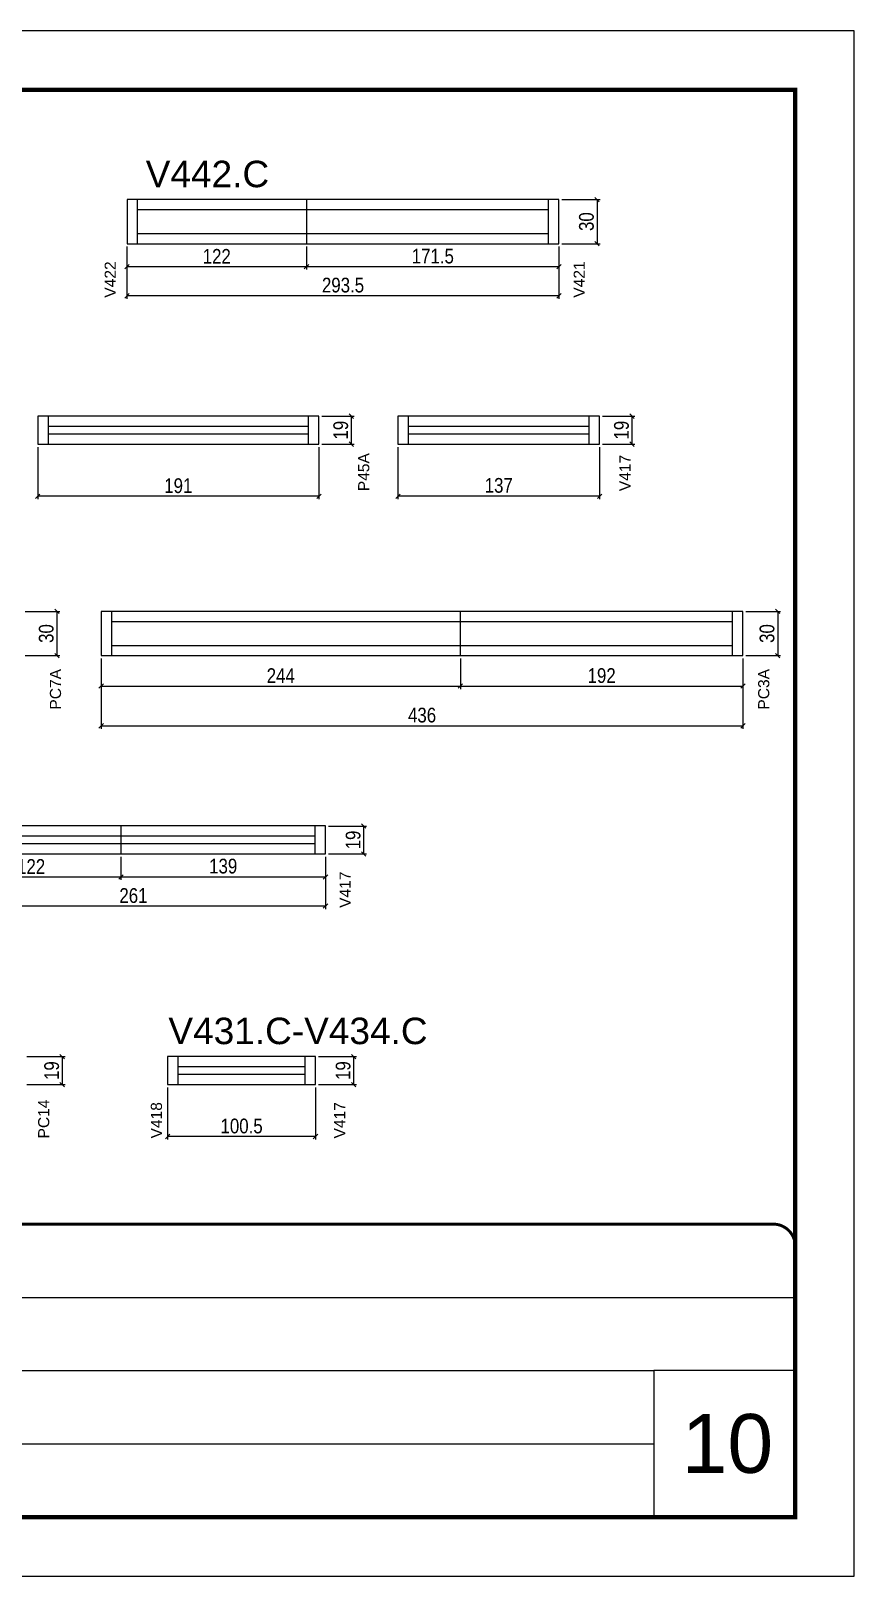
# Model space of a CAD drawing. Extents: x -3394 to 16474, y 3662 to 14397.
# Drawn here: x 6783 to 7342, y 11049 to 12099 of the extents above; entities that cross this region are included whole.
import ezdxf

# ---------------------------------------------------------------- set-up
doc = ezdxf.new("R2010")
doc.units = 0
doc.linetypes.add('CONTINUO', pattern=[0])
doc.linetypes.add('DASHED', pattern=[0.75, 0.5, -0.25])
doc.layers.get('0').update_dxf_attribs({"linetype": 'CONTINUOUS'})
doc.layers.get('Defpoints').update_dxf_attribs({"linetype": 'CONTINUOUS'})
for name, color, linetype, lineweight in [('CARIMBO', 255, 'CONTINUOUS', 9), ('Folhas', 255, 'CONTINUOUS', 9), ('SARRAFO DE PRESSAO', 251, 'DASHED', 9)]:
    doc.layers.add(name, color=color, linetype=linetype, lineweight=lineweight)
for name, color, linetype in [('COTA', 241, 'CONTINUOUS'), ('NOMENCLATURA', 7, 'CONTINUOUS'), ('Painéis', 200, 'CONTINUOUS'), ('SARR_2.2x7', 40, 'CONTINUOUS')]:
    doc.layers.add(name, color=color, linetype=linetype)
doc.styles.add('ARIAL', font='arial.ttf')
doc.styles.add('COTA TECNICA', font='techl___.ttf', dxfattribs={"height": 10})
doc.dimstyles.new('PAINEL', dxfattribs={"dimtxt": 10, "dimasz": 3, "dimexe": 3, "dimexo": 3, "dimgap": 3, "dimtad": 1, "dimdec": 1, "dimzin": 12, "dimdsep": 46, "dimtxsty": 'COTA TECNICA', "dimblk1": 'OBLIQUE', "dimblk2": 'OBLIQUE', "dimsah": 1, "dimcen": 0.9, "dimclrd": 4, "dimclre": 4, "dimclrt": 240, "dimadec": 1, "dimazin": 3, "dimtfac": 1, "dimtdec": 1, "dimtmove": 0, "dimatfit": 3, "dimfxl": 1, "dimtolj": 1, "dimtzin": 12, "dimarcsym": 0})

# ---------------------------------------------------------------- blocks, each defined once
blk = doc.blocks.new('9999999999')
at = {"color": 30, "linetype": 'CONTINUO'}
for p, q in [((98564.6, 34379.6), (99584, 34379.6)), ((98564.6, 34329.8), (99488, 34329.8)), ((99584, 34329.8), (99488, 34329.8)), ((99488, 34329.8), (99488, 34230.2)), ((98564.6, 34280), (99488, 34280))]:
    blk.add_line(p, q, dxfattribs=at)
at = {"color": 30, "linetype": 'CONTINUO', "const_width": 2}
blk.add_lwpolyline([(99584, 34230.2), (99584, 34414.4, 0.414214), (99569, 34429.4), (98229, 34429.4, 0.414214), (98214, 34414.4), (98214, 34245.2, 0.414214), (98229, 34230.2), (99584, 34230.2)], format="xyb", dxfattribs=at)
at = {"layer": 'Folhas'}
blk.add_lwpolyline([(98139, 34190.2), (99624, 34190.2), (99624, 35240.2), (98139, 35240.2)], close=True, dxfattribs=at)
at = {"layer": 'Folhas', "color": 30, "const_width": 3}
blk.add_lwpolyline([(98214, 34230.2), (99584, 34230.2), (99584, 35200.2), (98214, 35200.2)], close=True, dxfattribs=at)
blk = doc.blocks.new('_Oblique')
at = {"color": 0, "linetype": 'ByBlock', "lineweight": -2}
blk.add_line((-0.5, -0.5), (0.5, 0.5), dxfattribs=at)
blk = doc.blocks.new('*D184')
at = {"layer": 'COTA', "color": 4, "linetype": 'Continuous', "lineweight": -2, "transparency": 16777216}
for p, q in [((6779, 11704.9), (6802.6, 11704.9)), ((6800.6, 11704.9), (6800.6, 11674.9)), ((6779, 11674.9), (6802.6, 11674.9))]:
    blk.add_line(p, q, dxfattribs=at)
at = {"layer": 'Defpoints', "color": 0, "linetype": 'Continuous', "transparency": 16777216}
for p in [(6777, 11704.9), (6777, 11674.9), (6800.6, 11674.9)]:
    blk.add_point(p, dxfattribs=at)
at = {"layer": 'COTA', "color": 4, "linetype": 'Continuous', "lineweight": -2, "transparency": 16777216, "xscale": 3, "yscale": 3, "zscale": 3}
for p, rotation in [((6800.6, 11704.9), 90), ((6800.6, 11674.9), 270)]:
    blk.add_blockref('_Oblique', p, dxfattribs=dict(at, rotation=rotation))
at = {"layer": 'COTA', "color": 240, "linetype": 'Continuous', "transparency": 16777216, "insert": (6793.4, 11689.9), "char_height": 10, "attachment_point": 5, "rotation": 90, "style": 'COTA TECNICA'}
blk.add_mtext('\\A1;30', dxfattribs=at)
blk = doc.blocks.new('*D185')
at = {"layer": 'COTA', "color": 4, "linetype": 'Continuous', "lineweight": -2, "transparency": 16777216}
for p, q in [((6830.7, 11672.9), (6830.7, 11652.2)), ((7074.7, 11672.9), (7074.7, 11652.2)), ((6830.7, 11654.2), (7074.7, 11654.2))]:
    blk.add_line(p, q, dxfattribs=at)
at = {"layer": 'Defpoints', "color": 0, "linetype": 'Continuous', "transparency": 16777216}
for p in [(6830.7, 11674.9), (7074.7, 11674.9), (7074.7, 11654.2)]:
    blk.add_point(p, dxfattribs=at)
at = {"layer": 'COTA', "color": 4, "linetype": 'Continuous', "lineweight": -2, "transparency": 16777216, "xscale": 3, "yscale": 3, "zscale": 3, "rotation": 180}
blk.add_blockref('_Oblique', (6830.7, 11654.2), dxfattribs=at)
at = {"layer": 'COTA', "color": 4, "linetype": 'Continuous', "lineweight": -2, "transparency": 16777216, "xscale": 3, "yscale": 3, "zscale": 3}
blk.add_blockref('_Oblique', (7074.7, 11654.2), dxfattribs=at)
at = {"layer": 'COTA', "color": 240, "linetype": 'Continuous', "transparency": 16777216, "insert": (6952.7, 11661.3), "char_height": 10, "attachment_point": 5, "style": 'COTA TECNICA'}
blk.add_mtext('\\A1;244', dxfattribs=at)
blk = doc.blocks.new('*D186')
at = {"layer": 'COTA', "color": 4, "linetype": 'Continuous', "lineweight": -2, "transparency": 16777216}
for p, q in [((7074.7, 11672.9), (7074.7, 11652.2)), ((7266.7, 11672.9), (7266.7, 11652.2)), ((7074.7, 11654.2), (7266.7, 11654.2))]:
    blk.add_line(p, q, dxfattribs=at)
at = {"layer": 'Defpoints', "color": 0, "linetype": 'Continuous', "transparency": 16777216}
for p in [(7074.7, 11674.9), (7266.7, 11674.9), (7266.7, 11654.2)]:
    blk.add_point(p, dxfattribs=at)
at = {"layer": 'COTA', "color": 4, "linetype": 'Continuous', "lineweight": -2, "transparency": 16777216, "xscale": 3, "yscale": 3, "zscale": 3, "rotation": 180}
blk.add_blockref('_Oblique', (7074.7, 11654.2), dxfattribs=at)
at = {"layer": 'COTA', "color": 4, "linetype": 'Continuous', "lineweight": -2, "transparency": 16777216, "xscale": 3, "yscale": 3, "zscale": 3}
blk.add_blockref('_Oblique', (7266.7, 11654.2), dxfattribs=at)
at = {"layer": 'COTA', "color": 240, "linetype": 'Continuous', "transparency": 16777216, "insert": (7170.7, 11661.3), "char_height": 10, "attachment_point": 5, "style": 'COTA TECNICA'}
blk.add_mtext('\\A1;192', dxfattribs=at)
blk = doc.blocks.new('*D187')
at = {"layer": 'COTA', "color": 4, "linetype": 'Continuous', "lineweight": -2, "transparency": 16777216}
for p, q in [((6830.7, 11672.9), (6830.7, 11625.2)), ((7266.7, 11672.9), (7266.7, 11625.2)), ((6830.7, 11627.2), (7266.7, 11627.2))]:
    blk.add_line(p, q, dxfattribs=at)
at = {"layer": 'Defpoints', "color": 0, "linetype": 'Continuous', "transparency": 16777216}
for p in [(6830.7, 11674.9), (7266.7, 11674.9), (7266.7, 11627.2)]:
    blk.add_point(p, dxfattribs=at)
at = {"layer": 'COTA', "color": 4, "linetype": 'Continuous', "lineweight": -2, "transparency": 16777216, "xscale": 3, "yscale": 3, "zscale": 3, "rotation": 180}
blk.add_blockref('_Oblique', (6830.7, 11627.2), dxfattribs=at)
at = {"layer": 'COTA', "color": 4, "linetype": 'Continuous', "lineweight": -2, "transparency": 16777216, "xscale": 3, "yscale": 3, "zscale": 3}
blk.add_blockref('_Oblique', (7266.7, 11627.2), dxfattribs=at)
at = {"layer": 'COTA', "color": 240, "linetype": 'Continuous', "transparency": 16777216, "insert": (7048.7, 11634.4), "char_height": 10, "attachment_point": 5, "style": 'COTA TECNICA'}
blk.add_mtext('\\A1;436', dxfattribs=at)
blk = doc.blocks.new('*D188')
at = {"layer": 'COTA', "color": 4, "linetype": 'Continuous', "lineweight": -2, "transparency": 16777216}
for p, q in [((7268.7, 11704.9), (7292.3, 11704.9)), ((7290.3, 11704.9), (7290.3, 11674.9)), ((7268.7, 11674.9), (7292.3, 11674.9))]:
    blk.add_line(p, q, dxfattribs=at)
at = {"layer": 'Defpoints', "color": 0, "linetype": 'Continuous', "transparency": 16777216}
for p in [(7266.7, 11704.9), (7266.7, 11674.9), (7290.3, 11674.9)]:
    blk.add_point(p, dxfattribs=at)
at = {"layer": 'COTA', "color": 4, "linetype": 'Continuous', "lineweight": -2, "transparency": 16777216, "xscale": 3, "yscale": 3, "zscale": 3}
for p, rotation in [((7290.3, 11704.9), 90), ((7290.3, 11674.9), 270)]:
    blk.add_blockref('_Oblique', p, dxfattribs=dict(at, rotation=rotation))
at = {"layer": 'COTA', "color": 240, "linetype": 'Continuous', "transparency": 16777216, "insert": (7283.1, 11689.9), "char_height": 10, "attachment_point": 5, "rotation": 90, "style": 'COTA TECNICA'}
blk.add_mtext('\\A1;30', dxfattribs=at)
blk = doc.blocks.new('*D197')
at = {"layer": 'COTA', "color": 4, "linetype": 'Continuous', "lineweight": -2, "transparency": 16777216}
for p, q in [((6980.6, 11837.6), (7002.6, 11837.6)), ((7000.6, 11837.6), (7000.6, 11818.6)), ((6980.6, 11818.6), (7002.6, 11818.6))]:
    blk.add_line(p, q, dxfattribs=at)
at = {"layer": 'Defpoints', "color": 0, "linetype": 'Continuous', "transparency": 16777216}
for p in [(6978.6, 11837.6), (6978.6, 11818.6), (7000.6, 11818.6)]:
    blk.add_point(p, dxfattribs=at)
at = {"layer": 'COTA', "color": 4, "linetype": 'Continuous', "lineweight": -2, "transparency": 16777216, "xscale": 3, "yscale": 3, "zscale": 3}
for p, rotation in [((7000.6, 11837.6), 90), ((7000.6, 11818.6), 270)]:
    blk.add_blockref('_Oblique', p, dxfattribs=dict(at, rotation=rotation))
at = {"layer": 'COTA', "color": 240, "linetype": 'Continuous', "transparency": 16777216, "insert": (6993.5, 11828.1), "char_height": 10, "attachment_point": 5, "rotation": 90, "style": 'COTA TECNICA'}
blk.add_mtext('\\A1;19', dxfattribs=at)
blk = doc.blocks.new('*D198')
at = {"layer": 'COTA', "color": 4, "linetype": 'Continuous', "lineweight": -2, "transparency": 16777216}
for p, q in [((6787.6, 11816.6), (6787.6, 11781.2)), ((6978.6, 11816.6), (6978.6, 11781.2)), ((6978.6, 11783.2), (6787.6, 11783.2))]:
    blk.add_line(p, q, dxfattribs=at)
at = {"layer": 'Defpoints', "color": 0, "linetype": 'Continuous', "transparency": 16777216}
for p in [(6787.6, 11818.6), (6978.6, 11818.6), (6787.6, 11783.2)]:
    blk.add_point(p, dxfattribs=at)
at = {"layer": 'COTA', "color": 4, "linetype": 'Continuous', "lineweight": -2, "transparency": 16777216, "xscale": 3, "yscale": 3, "zscale": 3, "rotation": 180}
blk.add_blockref('_Oblique', (6787.6, 11783.2), dxfattribs=at)
at = {"layer": 'COTA', "color": 4, "linetype": 'Continuous', "lineweight": -2, "transparency": 16777216, "xscale": 3, "yscale": 3, "zscale": 3}
blk.add_blockref('_Oblique', (6978.6, 11783.2), dxfattribs=at)
at = {"layer": 'COTA', "color": 240, "linetype": 'Continuous', "transparency": 16777216, "insert": (6883.1, 11790.3), "char_height": 10, "attachment_point": 5, "style": 'COTA TECNICA'}
blk.add_mtext('\\A1;191', dxfattribs=at)
blk = doc.blocks.new('*D199')
at = {"layer": 'COTA', "color": 4, "linetype": 'Continuous', "lineweight": -2, "transparency": 16777216}
for p, q in [((7171.3, 11837.6), (7193.3, 11837.6)), ((7191.3, 11837.6), (7191.3, 11818.6)), ((7171.3, 11818.6), (7193.3, 11818.6))]:
    blk.add_line(p, q, dxfattribs=at)
at = {"layer": 'Defpoints', "color": 0, "linetype": 'Continuous', "transparency": 16777216}
for p in [(7169.3, 11837.6), (7169.3, 11818.6), (7191.3, 11818.6)]:
    blk.add_point(p, dxfattribs=at)
at = {"layer": 'COTA', "color": 4, "linetype": 'Continuous', "lineweight": -2, "transparency": 16777216, "xscale": 3, "yscale": 3, "zscale": 3}
for p, rotation in [((7191.3, 11837.6), 90), ((7191.3, 11818.6), 270)]:
    blk.add_blockref('_Oblique', p, dxfattribs=dict(at, rotation=rotation))
at = {"layer": 'COTA', "color": 240, "linetype": 'Continuous', "transparency": 16777216, "insert": (7184.2, 11828.1), "char_height": 10, "attachment_point": 5, "rotation": 90, "style": 'COTA TECNICA'}
blk.add_mtext('\\A1;19', dxfattribs=at)
blk = doc.blocks.new('*D200')
at = {"layer": 'COTA', "color": 4, "linetype": 'Continuous', "lineweight": -2, "transparency": 16777216}
for p, q in [((7032.3, 11816.6), (7032.3, 11781.2)), ((7169.3, 11816.6), (7169.3, 11781.2)), ((7169.3, 11783.2), (7032.3, 11783.2))]:
    blk.add_line(p, q, dxfattribs=at)
at = {"layer": 'Defpoints', "color": 0, "linetype": 'Continuous', "transparency": 16777216}
for p in [(7032.3, 11818.6), (7169.3, 11818.6), (7032.3, 11783.2)]:
    blk.add_point(p, dxfattribs=at)
at = {"layer": 'COTA', "color": 4, "linetype": 'Continuous', "lineweight": -2, "transparency": 16777216, "xscale": 3, "yscale": 3, "zscale": 3, "rotation": 180}
blk.add_blockref('_Oblique', (7032.3, 11783.2), dxfattribs=at)
at = {"layer": 'COTA', "color": 4, "linetype": 'Continuous', "lineweight": -2, "transparency": 16777216, "xscale": 3, "yscale": 3, "zscale": 3}
blk.add_blockref('_Oblique', (7169.3, 11783.2), dxfattribs=at)
at = {"layer": 'COTA', "color": 240, "linetype": 'Continuous', "transparency": 16777216, "insert": (7100.8, 11790.5), "char_height": 10, "attachment_point": 5, "style": 'COTA TECNICA'}
blk.add_mtext('\\A1;137', dxfattribs=at)
blk = doc.blocks.new('*D203')
at = {"layer": 'COTA', "color": 4, "linetype": 'Continuous', "lineweight": -2, "transparency": 16777216}
for p, q in [((6985.1, 11559.1), (7011, 11559.1)), ((7009, 11559.1), (7009, 11540.1)), ((6985.1, 11540.1), (7011, 11540.1))]:
    blk.add_line(p, q, dxfattribs=at)
at = {"layer": 'Defpoints', "color": 0, "linetype": 'Continuous', "transparency": 16777216}
for p in [(6983.1, 11559.1), (6983.1, 11540.1), (7009, 11540.1)]:
    blk.add_point(p, dxfattribs=at)
at = {"layer": 'COTA', "color": 4, "linetype": 'Continuous', "lineweight": -2, "transparency": 16777216, "xscale": 3, "yscale": 3, "zscale": 3}
for p, rotation in [((7009, 11559.1), 90), ((7009, 11540.1), 270)]:
    blk.add_blockref('_Oblique', p, dxfattribs=dict(at, rotation=rotation))
at = {"layer": 'COTA', "color": 240, "linetype": 'Continuous', "transparency": 16777216, "insert": (7001.9, 11549.6), "char_height": 10, "attachment_point": 5, "rotation": 90, "style": 'COTA TECNICA'}
blk.add_mtext('\\A1;19', dxfattribs=at)
blk = doc.blocks.new('*D204')
at = {"layer": 'COTA', "color": 4, "linetype": 'Continuous', "lineweight": -2, "transparency": 16777216}
for p, q in [((6722.1, 11538.1), (6722.1, 11502.7)), ((6983.1, 11538.1), (6983.1, 11502.7)), ((6983.1, 11504.7), (6722.1, 11504.7))]:
    blk.add_line(p, q, dxfattribs=at)
at = {"layer": 'Defpoints', "color": 0, "linetype": 'Continuous', "transparency": 16777216}
for p in [(6722.1, 11540.1), (6983.1, 11540.1), (6722.1, 11504.7)]:
    blk.add_point(p, dxfattribs=at)
at = {"layer": 'COTA', "color": 4, "linetype": 'Continuous', "lineweight": -2, "transparency": 16777216, "xscale": 3, "yscale": 3, "zscale": 3, "rotation": 180}
blk.add_blockref('_Oblique', (6722.1, 11504.7), dxfattribs=at)
at = {"layer": 'COTA', "color": 4, "linetype": 'Continuous', "lineweight": -2, "transparency": 16777216, "xscale": 3, "yscale": 3, "zscale": 3}
blk.add_blockref('_Oblique', (6983.1, 11504.7), dxfattribs=at)
at = {"layer": 'COTA', "color": 240, "linetype": 'Continuous', "transparency": 16777216, "insert": (6852.6, 11511.8), "char_height": 10, "attachment_point": 5, "style": 'COTA TECNICA'}
blk.add_mtext('\\A1;261', dxfattribs=at)
blk = doc.blocks.new('*D205')
at = {"layer": 'COTA', "color": 4, "linetype": 'Continuous', "lineweight": -2, "transparency": 16777216}
for p, q in [((6722.1, 11538.1), (6722.1, 11522.5)), ((6844.1, 11538.1), (6844.1, 11522.5)), ((6722.1, 11524.5), (6844.1, 11524.5))]:
    blk.add_line(p, q, dxfattribs=at)
at = {"layer": 'Defpoints', "color": 0, "linetype": 'Continuous', "transparency": 16777216}
for p in [(6722.1, 11540.1), (6844.1, 11540.1), (6844.1, 11524.5)]:
    blk.add_point(p, dxfattribs=at)
at = {"layer": 'COTA', "color": 4, "linetype": 'Continuous', "lineweight": -2, "transparency": 16777216, "xscale": 3, "yscale": 3, "zscale": 3, "rotation": 180}
blk.add_blockref('_Oblique', (6722.1, 11524.5), dxfattribs=at)
at = {"layer": 'COTA', "color": 4, "linetype": 'Continuous', "lineweight": -2, "transparency": 16777216, "xscale": 3, "yscale": 3, "zscale": 3}
blk.add_blockref('_Oblique', (6844.1, 11524.5), dxfattribs=at)
at = {"layer": 'COTA', "color": 240, "linetype": 'Continuous', "transparency": 16777216, "insert": (6783.1, 11531.6), "char_height": 10, "attachment_point": 5, "style": 'COTA TECNICA'}
blk.add_mtext('\\A1;122', dxfattribs=at)
blk = doc.blocks.new('*D206')
at = {"layer": 'COTA', "color": 4, "linetype": 'Continuous', "lineweight": -2, "transparency": 16777216}
for p, q in [((6844.1, 11538.1), (6844.1, 11522.5)), ((6983.1, 11538.1), (6983.1, 11522.5)), ((6844.1, 11524.5), (6983.1, 11524.5))]:
    blk.add_line(p, q, dxfattribs=at)
at = {"layer": 'Defpoints', "color": 0, "linetype": 'Continuous', "transparency": 16777216}
for p in [(6844.1, 11540.1), (6983.1, 11540.1), (6983.1, 11524.5)]:
    blk.add_point(p, dxfattribs=at)
at = {"layer": 'COTA', "color": 4, "linetype": 'Continuous', "lineweight": -2, "transparency": 16777216, "xscale": 3, "yscale": 3, "zscale": 3, "rotation": 180}
blk.add_blockref('_Oblique', (6844.1, 11524.5), dxfattribs=at)
at = {"layer": 'COTA', "color": 4, "linetype": 'Continuous', "lineweight": -2, "transparency": 16777216, "xscale": 3, "yscale": 3, "zscale": 3}
blk.add_blockref('_Oblique', (6983.1, 11524.5), dxfattribs=at)
at = {"layer": 'COTA', "color": 240, "linetype": 'Continuous', "transparency": 16777216, "insert": (6913.6, 11531.8), "char_height": 10, "attachment_point": 5, "style": 'COTA TECNICA'}
blk.add_mtext('\\A1;139', dxfattribs=at)
blk = doc.blocks.new('*D207')
at = {"layer": 'COTA', "color": 4, "linetype": 'Continuous', "lineweight": -2, "transparency": 16777216}
for p, q in [((6780.3, 11402.4), (6806.2, 11402.4)), ((6804.2, 11402.4), (6804.2, 11383.4)), ((6780.3, 11383.4), (6806.2, 11383.4))]:
    blk.add_line(p, q, dxfattribs=at)
at = {"layer": 'Defpoints', "color": 0, "linetype": 'Continuous', "transparency": 16777216}
for p in [(6778.3, 11402.4), (6778.3, 11383.4), (6804.2, 11383.4)]:
    blk.add_point(p, dxfattribs=at)
at = {"layer": 'COTA', "color": 4, "linetype": 'Continuous', "lineweight": -2, "transparency": 16777216, "xscale": 3, "yscale": 3, "zscale": 3}
for p, rotation in [((6804.2, 11402.4), 90), ((6804.2, 11383.4), 270)]:
    blk.add_blockref('_Oblique', p, dxfattribs=dict(at, rotation=rotation))
at = {"layer": 'COTA', "color": 240, "linetype": 'Continuous', "transparency": 16777216, "insert": (6797.1, 11392.9), "char_height": 10, "attachment_point": 5, "rotation": 90, "style": 'COTA TECNICA'}
blk.add_mtext('\\A1;19', dxfattribs=at)
blk = doc.blocks.new('*D215')
at = {"layer": 'COTA', "color": 4, "linetype": 'Continuous', "lineweight": -2, "transparency": 16777216}
for p, q in [((6978.3, 11402.4), (7004.2, 11402.4)), ((7002.2, 11402.4), (7002.2, 11383.4)), ((6978.3, 11383.4), (7004.2, 11383.4))]:
    blk.add_line(p, q, dxfattribs=at)
at = {"layer": 'Defpoints', "color": 0, "linetype": 'Continuous', "transparency": 16777216}
for p in [(6976.3, 11402.4), (6976.3, 11383.4), (7002.2, 11383.4)]:
    blk.add_point(p, dxfattribs=at)
at = {"layer": 'COTA', "color": 4, "linetype": 'Continuous', "lineweight": -2, "transparency": 16777216, "xscale": 3, "yscale": 3, "zscale": 3}
for p, rotation in [((7002.2, 11402.4), 90), ((7002.2, 11383.4), 270)]:
    blk.add_blockref('_Oblique', p, dxfattribs=dict(at, rotation=rotation))
at = {"layer": 'COTA', "color": 240, "linetype": 'Continuous', "transparency": 16777216, "insert": (6995.1, 11392.9), "char_height": 10, "attachment_point": 5, "rotation": 90, "style": 'COTA TECNICA'}
blk.add_mtext('\\A1;19', dxfattribs=at)
blk = doc.blocks.new('*D216')
at = {"layer": 'COTA', "color": 4, "linetype": 'Continuous', "lineweight": -2, "transparency": 16777216}
for p, q in [((6875.8, 11381.4), (6875.8, 11346.1)), ((6976.3, 11381.4), (6976.3, 11346.1)), ((6976.3, 11348.1), (6875.8, 11348.1))]:
    blk.add_line(p, q, dxfattribs=at)
at = {"layer": 'Defpoints', "color": 0, "linetype": 'Continuous', "transparency": 16777216}
for p in [(6875.8, 11383.4), (6976.3, 11383.4), (6875.8, 11348.1)]:
    blk.add_point(p, dxfattribs=at)
at = {"layer": 'COTA', "color": 4, "linetype": 'Continuous', "lineweight": -2, "transparency": 16777216, "xscale": 3, "yscale": 3, "zscale": 3, "rotation": 180}
blk.add_blockref('_Oblique', (6875.8, 11348.1), dxfattribs=at)
at = {"layer": 'COTA', "color": 4, "linetype": 'Continuous', "lineweight": -2, "transparency": 16777216, "xscale": 3, "yscale": 3, "zscale": 3}
blk.add_blockref('_Oblique', (6976.3, 11348.1), dxfattribs=at)
at = {"layer": 'COTA', "color": 240, "linetype": 'Continuous', "transparency": 16777216, "insert": (6926.1, 11355.2), "char_height": 10, "attachment_point": 5, "style": 'COTA TECNICA'}
blk.add_mtext('\\A1;100.5', dxfattribs=at)
blk = doc.blocks.new('*D297')
at = {"layer": 'COTA', "color": 4, "linetype": 'Continuous', "lineweight": -2, "transparency": 16777216}
for p, q in [((7143.7, 11984.8), (7169.6, 11984.8)), ((7167.6, 11984.8), (7167.6, 11954.8)), ((7143.7, 11954.8), (7169.6, 11954.8))]:
    blk.add_line(p, q, dxfattribs=at)
at = {"layer": 'Defpoints', "color": 0, "linetype": 'Continuous', "transparency": 16777216}
for p in [(7141.7, 11984.8), (7141.7, 11954.8), (7167.6, 11954.8)]:
    blk.add_point(p, dxfattribs=at)
at = {"layer": 'COTA', "color": 4, "linetype": 'Continuous', "lineweight": -2, "transparency": 16777216, "xscale": 3, "yscale": 3, "zscale": 3}
for p, rotation in [((7167.6, 11984.8), 90), ((7167.6, 11954.8), 270)]:
    blk.add_blockref('_Oblique', p, dxfattribs=dict(at, rotation=rotation))
at = {"layer": 'COTA', "color": 240, "linetype": 'Continuous', "transparency": 16777216, "insert": (7160.4, 11969.8), "char_height": 10, "attachment_point": 5, "rotation": 90, "style": 'COTA TECNICA'}
blk.add_mtext('\\A1;30', dxfattribs=at)
blk = doc.blocks.new('*D298')
at = {"layer": 'COTA', "color": 4, "linetype": 'Continuous', "lineweight": -2, "transparency": 16777216}
for p, q in [((6848.2, 11952.8), (6848.2, 11917.4)), ((7141.7, 11952.8), (7141.7, 11917.4)), ((7141.7, 11919.4), (6848.2, 11919.4))]:
    blk.add_line(p, q, dxfattribs=at)
at = {"layer": 'Defpoints', "color": 0, "linetype": 'Continuous', "transparency": 16777216}
for p in [(6848.2, 11954.8), (7141.7, 11954.8), (6848.2, 11919.4)]:
    blk.add_point(p, dxfattribs=at)
at = {"layer": 'COTA', "color": 4, "linetype": 'Continuous', "lineweight": -2, "transparency": 16777216, "xscale": 3, "yscale": 3, "zscale": 3, "rotation": 180}
blk.add_blockref('_Oblique', (6848.2, 11919.4), dxfattribs=at)
at = {"layer": 'COTA', "color": 4, "linetype": 'Continuous', "lineweight": -2, "transparency": 16777216, "xscale": 3, "yscale": 3, "zscale": 3}
blk.add_blockref('_Oblique', (7141.7, 11919.4), dxfattribs=at)
at = {"layer": 'COTA', "color": 240, "linetype": 'Continuous', "transparency": 16777216, "insert": (6995, 11926.6), "char_height": 10, "attachment_point": 5, "style": 'COTA TECNICA'}
blk.add_mtext('\\A1;293.5', dxfattribs=at)
blk = doc.blocks.new('*D299')
at = {"layer": 'COTA', "color": 4, "linetype": 'Continuous', "lineweight": -2, "transparency": 16777216}
for p, q in [((6848.2, 11952.8), (6848.2, 11937.2)), ((6970.2, 11952.8), (6970.2, 11937.2)), ((6848.2, 11939.2), (6970.2, 11939.2))]:
    blk.add_line(p, q, dxfattribs=at)
at = {"layer": 'Defpoints', "color": 0, "linetype": 'Continuous', "transparency": 16777216}
for p in [(6848.2, 11954.8), (6970.2, 11954.8), (6970.2, 11939.2)]:
    blk.add_point(p, dxfattribs=at)
at = {"layer": 'COTA', "color": 4, "linetype": 'Continuous', "lineweight": -2, "transparency": 16777216, "xscale": 3, "yscale": 3, "zscale": 3, "rotation": 180}
blk.add_blockref('_Oblique', (6848.2, 11939.2), dxfattribs=at)
at = {"layer": 'COTA', "color": 4, "linetype": 'Continuous', "lineweight": -2, "transparency": 16777216, "xscale": 3, "yscale": 3, "zscale": 3}
blk.add_blockref('_Oblique', (6970.2, 11939.2), dxfattribs=at)
at = {"layer": 'COTA', "color": 240, "linetype": 'Continuous', "transparency": 16777216, "insert": (6909.2, 11946.2), "char_height": 10, "attachment_point": 5, "style": 'COTA TECNICA'}
blk.add_mtext('\\A1;122', dxfattribs=at)
blk = doc.blocks.new('*D300')
at = {"layer": 'COTA', "color": 4, "linetype": 'Continuous', "lineweight": -2, "transparency": 16777216}
for p, q in [((6970.2, 11952.8), (6970.2, 11937.2)), ((7141.7, 11952.8), (7141.7, 11937.2)), ((6970.2, 11939.2), (7141.7, 11939.2))]:
    blk.add_line(p, q, dxfattribs=at)
at = {"layer": 'Defpoints', "color": 0, "linetype": 'Continuous', "transparency": 16777216}
for p in [(6970.2, 11954.8), (7141.7, 11954.8), (7141.7, 11939.2)]:
    blk.add_point(p, dxfattribs=at)
at = {"layer": 'COTA', "color": 4, "linetype": 'Continuous', "lineweight": -2, "transparency": 16777216, "xscale": 3, "yscale": 3, "zscale": 3, "rotation": 180}
blk.add_blockref('_Oblique', (6970.2, 11939.2), dxfattribs=at)
at = {"layer": 'COTA', "color": 4, "linetype": 'Continuous', "lineweight": -2, "transparency": 16777216, "xscale": 3, "yscale": 3, "zscale": 3}
blk.add_blockref('_Oblique', (7141.7, 11939.2), dxfattribs=at)
at = {"layer": 'COTA', "color": 240, "linetype": 'Continuous', "transparency": 16777216, "insert": (7056, 11946.3), "char_height": 10, "attachment_point": 5, "style": 'COTA TECNICA'}
blk.add_mtext('\\A1;171.5', dxfattribs=at)

msp = doc.modelspace()

# ---------------------------------------------------------------- linework, layer by layer
at = {"layer": 'Painéis', "linetype": 'Continuous'}
for p, q in [((7141.71, 11984.77), (6848.25, 11984.77)), ((6848.25, 11984.77), (6848.25, 11954.77)), ((6970.25, 11984.77), (6970.25, 11954.77)), ((7141.71, 11954.77), (7141.71, 11984.77)), ((6848.25, 11954.77), (7141.71, 11954.77)), ((7266.67, 11704.87), (6830.66, 11704.87)), ((6830.66, 11704.87), (6830.66, 11674.87)), ((7074.66, 11704.87), (7074.66, 11674.87)), ((7266.67, 11674.87), (7266.67, 11704.87)), ((6830.66, 11674.87), (7266.67, 11674.87)), ((6983.1, 11559.13), (6722.13, 11559.13)), ((6844.13, 11559.13), (6844.13, 11540.13)), ((6983.1, 11540.13), (6983.1, 11559.13)), ((6722.13, 11540.13), (6983.1, 11540.13))]:
    msp.add_line(p, q, dxfattribs=at)
for points in [[(6787.61, 11818.62), (6978.57, 11818.62), (6978.57, 11837.62), (6787.61, 11837.62)], [(7032.33, 11818.62), (7169.3, 11818.62), (7169.3, 11837.62), (7032.33, 11837.62)], [(6875.83, 11383.45), (6976.29, 11383.45), (6976.29, 11402.45), (6875.83, 11402.45)]]:
    msp.add_lwpolyline(points, close=True, dxfattribs=at)
at = {"layer": 'SARR_2.2x7', "ltscale": 25}
for p, q in [((6855.25, 11984.77), (6855.25, 11954.77)), ((7134.71, 11954.77), (7134.71, 11984.77)), ((7134.71, 11977.77), (6855.25, 11977.77)), ((6855.25, 11961.77), (7134.71, 11961.77)), ((6794.61, 11837.62), (6794.61, 11818.62)), ((6971.57, 11818.62), (6971.57, 11837.62)), ((7039.33, 11837.62), (7039.33, 11818.62)), ((7162.3, 11818.62), (7162.3, 11837.62)), ((6971.57, 11830.62), (6794.61, 11830.62)), ((6794.61, 11825.62), (6971.57, 11825.62)), ((7162.3, 11830.62), (7039.33, 11830.62)), ((7039.33, 11825.62), (7162.3, 11825.62)), ((6837.66, 11704.87), (6837.66, 11674.87)), ((7074.66, 11697.87), (6837.66, 11697.87)), ((7259.67, 11697.87), (7074.66, 11697.87)), ((7259.67, 11674.87), (7259.67, 11704.87)), ((6837.66, 11681.87), (7074.66, 11681.87)), ((7074.66, 11681.87), (7259.67, 11681.87)), ((6976.1, 11552.13), (6729.13, 11552.13)), ((6976.1, 11540.13), (6976.1, 11559.13)), ((6729.13, 11547.13), (6976.1, 11547.13)), ((6882.83, 11402.45), (6882.83, 11383.45)), ((6969.29, 11395.45), (6882.83, 11395.45)), ((6969.29, 11383.45), (6969.29, 11402.45)), ((6882.83, 11390.45), (6969.29, 11390.45))]:
    msp.add_line(p, q, dxfattribs=at)

# ---------------------------------------------------------------- block references
at = {"layer": 'SARRAFO DE PRESSAO', "color": 6, "linetype": 'ByBlock'}
msp.add_blockref('9999999999', (-92281.77, -23140.8), dxfattribs=at)

# ---------------------------------------------------------------- texts
at = {"layer": 'CARIMBO', "style": 'ARIAL'}
msp.add_text('10', height=40, dxfattribs=at).set_placement((7225.07, 11119.55))
at = {"layer": 'NOMENCLATURA', "linetype": 'Continuous', "style": 'ARIAL'}
for s, p in [('V442.C', (6860.96, 11993.19)), ('V431.C-V434.C', (6876.36, 11410.87))]:
    msp.add_text(s, height=18, dxfattribs=at).set_placement(p)
for s, p in [('V422', (6840.63, 11918.1)), ('V421', (7159.25, 11918.1)), ('P45A', (7012.84, 11786.62)), ('V417', (7190.33, 11786.62)), ('PC7A', (6803.43, 11638.2)), ('PC3A', (7284.59, 11638.2)), ('V417', (7000.22, 11503.46)), ('PC14', (6795.43, 11346.78)), ('V418', (6872.01, 11346.78)), ('V417', (6996.51, 11346.78))]:
    msp.add_text(s, height=7.567, rotation=90, dxfattribs=at).set_placement(p)

# ---------------------------------------------------------------- dimensions: what is measured, and where the dimension line sits
at = {"layer": 'COTA', "linetype": 'Continuous'}
for base, p1, p2, picture, middle in [((7167.58, 11954.77), (7141.71, 11984.77), (7141.71, 11954.77), '*D297', (7160.36, 11969.77)), ((7000.56, 11818.62), (6978.57, 11837.62), (6978.57, 11818.62), '*D197', (6993.47, 11828.12)), ((7191.28, 11818.62), (7169.3, 11837.62), (7169.3, 11818.62), '*D199', (7184.19, 11828.12)), ((6800.6, 11674.87), (6776.96, 11704.87), (6776.96, 11674.87), '*D184', (6793.38, 11689.87)), ((7290.31, 11674.87), (7266.67, 11704.87), (7266.67, 11674.87), '*D188', (7283.09, 11689.87)), ((7008.97, 11540.13), (6983.1, 11559.13), (6983.1, 11540.13), '*D203', (7001.88, 11549.63)), ((6804.18, 11383.45), (6778.31, 11402.45), (6778.31, 11383.45), '*D207', (6797.09, 11392.95)), ((7002.16, 11383.45), (6976.29, 11402.45), (6976.29, 11383.45), '*D215', (6995.07, 11392.95))]:
    dim = msp.add_linear_dim(base=base, p1=p1, p2=p2, angle=90, dimstyle='PAINEL', override={"dimexe": 2, "dimexo": 2, "dimgap": 2, "dimadec": 8, "dimtix": 1, "dimatfit": 2, "dimldrblk": 'Oblique'}, dxfattribs=at)
    dim.commit()
    dim.dimension.update_dxf_attribs({"geometry": picture, "text_midpoint": middle})
for base, p1, p2, override, picture, middle in [((6848.25, 11919.39), (7141.71, 11954.77), (6848.25, 11954.77), {"dimexe": 2, "dimexo": 2, "dimgap": 2, "dimadec": 8, "dimtix": 1, "dimatfit": 2, "dimldrblk": 'Oblique'}, '*D298', (6994.98, 11926.64)), ((6970.25, 11939.18), (6848.25, 11954.77), (6970.25, 11954.77), {"dimexe": 2, "dimexo": 2, "dimgap": 2, "dimadec": 8, "dimtix": 1, "dimatfit": 2, "dimldrblk": 'Oblique'}, '*D299', (6909.25, 11946.24)), ((7141.71, 11939.18), (6970.25, 11954.77), (7141.71, 11954.77), {"dimexe": 2, "dimexo": 2, "dimgap": 2, "dimadec": 8, "dimtix": 1, "dimtmove": 1, "dimatfit": 2, "dimldrblk": 'Oblique'}, '*D300', (7055.98, 11946.29)), ((6787.61, 11783.24), (6978.57, 11818.62), (6787.61, 11818.62), {"dimexe": 2, "dimexo": 2, "dimgap": 2, "dimadec": 8, "dimtix": 1, "dimatfit": 2, "dimldrblk": 'Oblique'}, '*D198', (6883.09, 11790.33)), ((7032.33, 11783.24), (7169.3, 11818.62), (7032.33, 11818.62), {"dimexe": 2, "dimexo": 2, "dimgap": 2, "dimadec": 8, "dimtix": 1, "dimatfit": 2, "dimldrblk": 'Oblique'}, '*D200', (7100.81, 11790.46)), ((7074.66, 11654.25), (6830.66, 11674.87), (7074.66, 11674.87), {"dimexe": 2, "dimexo": 2, "dimgap": 2, "dimadec": 8, "dimtix": 1, "dimatfit": 2, "dimldrblk": 'Oblique'}, '*D185', (6952.66, 11661.32)), ((7266.67, 11627.15), (6830.66, 11674.87), (7266.67, 11674.87), {"dimexe": 2, "dimexo": 2, "dimgap": 2, "dimadec": 8, "dimtix": 1, "dimtmove": 1, "dimatfit": 2, "dimldrblk": 'Oblique'}, '*D187', (7048.67, 11634.37)), ((7266.67, 11654.25), (7074.66, 11674.87), (7266.67, 11674.87), {"dimexe": 2, "dimexo": 2, "dimgap": 2, "dimadec": 8, "dimtix": 1, "dimtmove": 1, "dimatfit": 2, "dimldrblk": 'Oblique'}, '*D186', (7170.67, 11661.33)), ((6722.13, 11504.75), (6983.1, 11540.13), (6722.13, 11540.13), {"dimexe": 2, "dimexo": 2, "dimgap": 2, "dimadec": 8, "dimtix": 1, "dimatfit": 2, "dimldrblk": 'Oblique'}, '*D204', (6852.61, 11511.85)), ((6844.13, 11524.54), (6722.13, 11540.13), (6844.13, 11540.13), {"dimexe": 2, "dimexo": 2, "dimgap": 2, "dimadec": 8, "dimtix": 1, "dimatfit": 2, "dimldrblk": 'Oblique'}, '*D205', (6783.13, 11531.59)), ((6983.1, 11524.54), (6844.13, 11540.13), (6983.1, 11540.13), {"dimexe": 2, "dimexo": 2, "dimgap": 2, "dimadec": 8, "dimtix": 1, "dimtmove": 1, "dimatfit": 2, "dimldrblk": 'Oblique'}, '*D206', (6913.61, 11531.78)), ((6875.83, 11348.07), (6976.29, 11383.45), (6875.83, 11383.45), {"dimexe": 2, "dimexo": 2, "dimgap": 2, "dimadec": 8, "dimtix": 1, "dimatfit": 2, "dimldrblk": 'Oblique'}, '*D216', (6926.06, 11355.18))]:
    dim = msp.add_linear_dim(base=base, p1=p1, p2=p2, dimstyle='PAINEL', override=override, dxfattribs=at)
    dim.commit()
    dim.dimension.update_dxf_attribs({"geometry": picture, "text_midpoint": middle})

doc.saveas('drawing.dxf')
